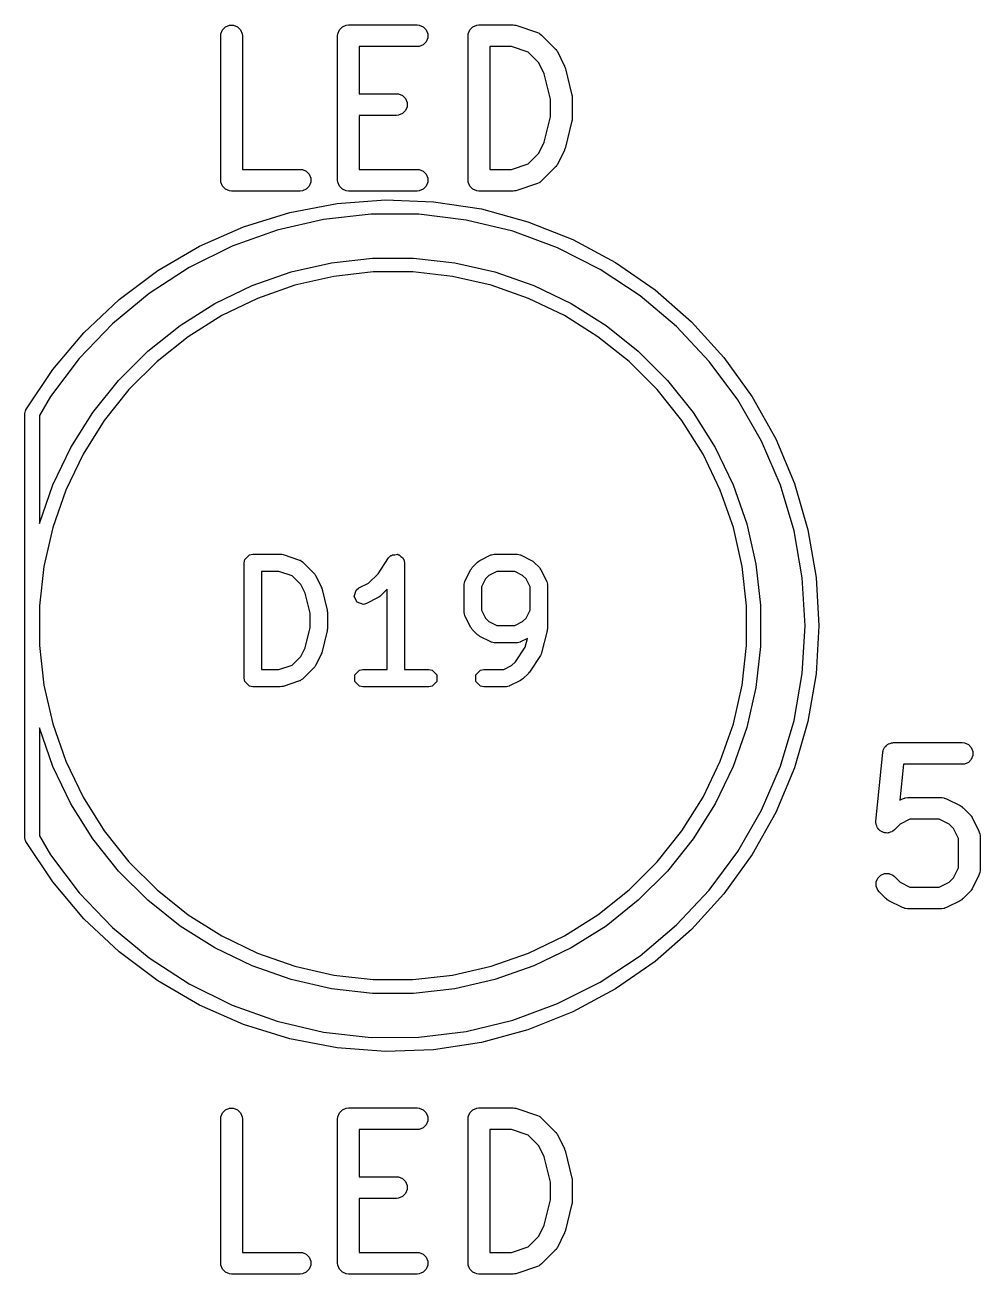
# Model space of a CAD drawing. Header units: millimetres. Extents: x 129 to 276, y -185 to -58.
# Drawn here: x 168.22 to 174.84, y -80.74 to -72.09 of the extents above; entities that cross this region are included whole.
import ezdxf

# ---------------------------------------------------------------- set-up
doc = ezdxf.new("R2010")
doc.units = ezdxf.units.MM
doc.layers.add('F.Fab', color=9, linetype='CONTINUOUS', true_color=0xafafaf)

msp = doc.modelspace()

# ---------------------------------------------------------------- linework, layer by layer
at = {"layer": 'F.Fab', "linetype": 'CONTINUOUS'}
for p, q in [((169.577393, -72.150187), (169.588592, -72.123151)), ((169.588592, -72.123151), (169.609284, -72.102459)), ((169.609284, -72.102459), (169.63632, -72.09126)), ((169.63632, -72.09126), (169.665584, -72.09126)), ((169.665584, -72.09126), (169.69262, -72.102459)), ((169.69262, -72.102459), (169.713312, -72.123151)), ((169.713312, -72.123151), (169.724511, -72.150187)), ((170.386917, -72.150187), (170.398116, -72.123151)), ((170.398116, -72.123151), (170.418808, -72.102459)), ((170.418808, -72.102459), (170.445844, -72.09126)), ((170.445844, -72.09126), (170.460476, -72.089819)), ((170.460476, -72.089819), (170.936666, -72.089819)), ((170.936666, -72.089819), (170.951298, -72.09126)), ((170.951298, -72.09126), (170.978334, -72.102459)), ((170.978334, -72.102459), (170.999026, -72.123151)), ((170.999026, -72.123151), (171.010225, -72.150187)), ((171.291679, -72.150187), (171.302878, -72.123151)), ((171.302878, -72.123151), (171.32357, -72.102459)), ((171.32357, -72.102459), (171.350606, -72.09126)), ((171.350606, -72.09126), (171.365238, -72.089819)), ((171.365238, -72.089819), (171.603333, -72.089819)), ((171.603333, -72.089819), (171.610738, -72.090548)), ((171.610738, -72.090548), (171.612713, -72.090408)), ((171.612713, -72.090408), (171.61531, -72.090998)), ((171.61531, -72.090998), (171.617965, -72.09126)), ((171.617965, -72.09126), (171.619796, -72.092018)), ((171.619796, -72.092018), (171.62705, -72.093668)), ((171.62705, -72.093668), (171.769907, -72.141287)), ((169.575952, -72.164819), (169.577393, -72.150187)), ((169.575952, -73.164819), (169.575952, -72.164819)), ((169.724511, -72.150187), (169.725952, -72.164819)), ((169.725952, -72.164819), (169.725952, -73.089819)), ((170.385476, -72.164819), (170.386917, -72.150187)), ((170.385476, -73.164819), (170.385476, -72.164819)), ((170.978334, -72.227179), (170.951298, -72.238378)), ((170.999026, -72.206487), (170.978334, -72.227179)), ((171.010225, -72.179451), (170.999026, -72.206487)), ((171.010225, -72.150187), (171.010225, -72.179451)), ((171.290238, -72.164819), (171.291679, -72.150187)), ((171.290238, -73.164819), (171.290238, -72.164819)), ((171.769907, -72.141287), (171.783332, -72.147281)), ((171.783332, -72.147281), (171.785367, -72.149046)), ((171.785367, -72.149046), (171.787858, -72.150078)), ((171.787858, -72.150078), (171.799223, -72.159405)), ((171.799223, -72.159405), (171.894461, -72.254643)), ((170.936666, -72.239819), (170.535476, -72.239819)), ((170.535476, -72.239819), (170.535476, -72.566009)), ((170.951298, -72.238378), (170.936666, -72.239819)), ((171.591163, -72.239819), (171.440238, -72.239819)), ((171.440238, -72.239819), (171.440238, -73.089819)), ((171.705676, -72.27799), (171.591163, -72.239819)), ((171.779789, -72.352103), (171.705676, -72.27799)), ((171.894461, -72.254643), (171.899181, -72.260393)), ((171.899181, -72.260393), (171.900678, -72.261692)), ((171.900678, -72.261692), (171.902097, -72.263946)), ((171.902097, -72.263946), (171.903789, -72.266008)), ((171.903789, -72.266008), (171.904547, -72.26784)), ((171.904547, -72.26784), (171.90851, -72.274135)), ((171.90851, -72.274135), (171.956129, -72.369373)), ((171.818282, -72.42909), (171.779789, -72.352103)), ((171.956129, -72.369373), (171.956538, -72.370442)), ((171.956538, -72.370442), (171.956861, -72.370878)), ((171.956861, -72.370878), (171.959053, -72.377014)), ((171.959053, -72.377014), (171.961384, -72.383104)), ((171.961384, -72.383104), (171.961422, -72.383644)), ((171.961422, -72.383644), (171.961808, -72.384724)), ((171.961808, -72.384724), (172.009427, -72.5752)), ((171.861666, -72.602624), (171.818282, -72.42909)), ((170.535476, -72.566009), (170.793809, -72.566009)), ((170.793809, -72.566009), (170.808441, -72.56745)), ((170.808441, -72.56745), (170.835477, -72.578649)), ((170.835477, -72.578649), (170.856169, -72.599341)), ((170.856169, -72.599341), (170.867368, -72.626377)), ((170.867368, -72.655641), (170.856169, -72.682677)), ((170.867368, -72.626377), (170.867368, -72.655641)), ((171.861666, -72.727013), (171.861666, -72.602624)), ((172.009427, -72.5752), (172.009802, -72.577736)), ((172.009802, -72.577736), (172.010225, -72.578758)), ((172.010225, -72.578758), (172.010767, -72.58427)), ((172.010767, -72.58427), (172.011577, -72.589744)), ((172.011577, -72.589744), (172.011414, -72.590836)), ((172.011414, -72.590836), (172.011666, -72.59339)), ((172.011666, -72.59339), (172.011666, -72.736247)), ((170.793809, -72.716009), (170.535476, -72.716009)), ((170.535476, -72.716009), (170.535476, -73.089819)), ((170.808441, -72.714568), (170.793809, -72.716009)), ((170.835477, -72.703369), (170.808441, -72.714568)), ((170.856169, -72.682677), (170.835477, -72.703369)), ((171.818282, -72.900547), (171.861666, -72.727013)), ((172.010767, -72.745366), (172.010225, -72.750879)), ((172.011577, -72.739893), (172.010767, -72.745366)), ((172.011666, -72.736247), (172.011414, -72.7388)), ((172.011414, -72.7388), (172.011577, -72.739893)), ((172.009427, -72.754437), (171.961808, -72.944913)), ((172.009802, -72.7519), (172.009427, -72.754437)), ((172.010225, -72.750879), (172.009802, -72.7519)), ((171.779788, -72.977534), (171.818282, -72.900547)), ((171.705676, -73.051647), (171.779788, -72.977534)), ((171.956129, -72.960264), (171.90851, -73.055502)), ((171.956538, -72.959194), (171.956129, -72.960264)), ((171.956861, -72.958759), (171.956538, -72.959194)), ((171.959053, -72.952622), (171.956861, -72.958759)), ((171.961384, -72.946533), (171.959053, -72.952622)), ((171.961422, -72.945992), (171.961384, -72.946533)), ((171.961808, -72.944913), (171.961422, -72.945992)), ((169.725952, -73.089819), (170.127142, -73.089819)), ((170.127142, -73.089819), (170.141774, -73.09126)), ((170.141774, -73.09126), (170.16881, -73.102459)), ((170.535476, -73.089819), (170.936666, -73.089819)), ((170.936666, -73.089819), (170.951298, -73.09126)), ((170.951298, -73.09126), (170.978334, -73.102459)), ((171.440238, -73.089819), (171.591163, -73.089819)), ((171.591163, -73.089819), (171.705676, -73.051647)), ((171.894462, -73.074993), (171.799223, -73.170233)), ((171.899179, -73.069244), (171.894462, -73.074993)), ((171.900678, -73.067945), (171.899179, -73.069244)), ((171.902099, -73.065686), (171.900678, -73.067945)), ((171.903789, -73.063628), (171.902099, -73.065686)), ((171.904546, -73.061798), (171.903789, -73.063628)), ((171.90851, -73.055502), (171.904546, -73.061798)), ((169.577393, -73.179451), (169.575952, -73.164819)), ((170.16881, -73.102459), (170.189502, -73.123151)), ((170.189502, -73.123151), (170.200701, -73.150187)), ((170.200701, -73.150187), (170.200701, -73.179451)), ((170.386917, -73.179451), (170.385476, -73.164819)), ((170.978334, -73.102459), (170.999026, -73.123151)), ((170.999026, -73.123151), (171.010225, -73.150187)), ((171.010225, -73.150187), (171.010225, -73.179451)), ((171.291679, -73.179451), (171.290238, -73.164819)), ((171.799223, -73.170233), (171.787858, -73.17956)), ((169.588592, -73.206487), (169.577393, -73.179451)), ((169.609284, -73.227179), (169.588592, -73.206487)), ((169.63632, -73.238378), (169.609284, -73.227179)), ((169.650952, -73.239819), (169.63632, -73.238378)), ((170.127142, -73.239819), (169.650952, -73.239819)), ((170.141774, -73.238378), (170.127142, -73.239819)), ((170.16881, -73.227179), (170.141774, -73.238378)), ((170.189502, -73.206487), (170.16881, -73.227179)), ((170.200701, -73.179451), (170.189502, -73.206487)), ((170.398116, -73.206487), (170.386917, -73.179451)), ((170.418808, -73.227179), (170.398116, -73.206487)), ((170.445844, -73.238378), (170.418808, -73.227179)), ((170.460476, -73.239819), (170.445844, -73.238378)), ((170.936666, -73.239819), (170.460476, -73.239819)), ((170.951298, -73.238378), (170.936666, -73.239819)), ((170.978334, -73.227179), (170.951298, -73.238378)), ((170.999026, -73.206487), (170.978334, -73.227179)), ((171.010225, -73.179451), (170.999026, -73.206487)), ((171.302878, -73.206487), (171.291679, -73.179451)), ((171.32357, -73.227179), (171.302878, -73.206487)), ((171.350606, -73.238378), (171.32357, -73.227179)), ((171.365238, -73.239819), (171.350606, -73.238378)), ((171.603333, -73.239819), (171.365238, -73.239819)), ((171.610738, -73.239089), (171.603333, -73.239819)), ((171.612713, -73.23923), (171.610738, -73.239089)), ((171.61531, -73.238639), (171.612713, -73.23923)), ((171.617965, -73.238378), (171.61531, -73.238639)), ((171.619796, -73.237619), (171.617965, -73.238378)), ((171.62705, -73.23597), (171.619796, -73.237619)), ((171.769907, -73.188351), (171.62705, -73.23597)), ((171.783332, -73.182357), (171.769907, -73.188351)), ((171.785367, -73.180591), (171.783332, -73.182357)), ((171.787858, -73.17956), (171.785367, -73.180591)), ((170.054604, -73.388059), (170.383294, -73.325456)), ((170.383294, -73.325456), (170.716959, -73.300477)), ((170.716959, -73.300477), (171.051306, -73.313443)), ((171.051306, -73.313443), (171.382034, -73.364187)), ((169.735117, -73.48748), (170.054604, -73.388059)), ((170.289002, -73.435982), (169.966523, -73.510569)), ((170.617946, -73.399222), (170.289002, -73.435982)), ((170.948934, -73.400783), (170.617946, -73.399222)), ((171.277517, -73.440644), (170.948934, -73.400783)), ((171.382034, -73.364187), (171.704888, -73.452057)), ((169.428945, -73.62244), (169.735117, -73.48748)), ((169.966523, -73.510569), (169.654846, -73.621981)), ((171.599277, -73.518269), (171.277517, -73.440644)), ((171.90989, -73.632615), (171.599277, -73.518269)), ((171.704888, -73.452057), (172.015716, -73.575922)), ((172.015716, -73.575922), (172.310517, -73.734189)), ((169.140024, -73.791204), (169.428945, -73.62244)), ((169.654846, -73.621981), (169.358158, -73.768719)), ((172.205181, -73.782144), (171.90989, -73.632615)), ((169.358158, -73.768719), (169.080449, -73.948811)), ((170.064069, -73.799661), (170.342859, -73.736029)), ((170.342859, -73.736029), (170.62702, -73.704012)), ((170.62702, -73.704012), (170.91298, -73.704012)), ((170.91298, -73.704012), (171.197141, -73.736029)), ((171.197141, -73.736029), (171.475931, -73.799661)), ((172.481179, -73.964848), (172.205181, -73.782144)), ((172.310517, -73.734189), (172.5855, -73.924821)), ((168.872073, -73.991599), (169.140024, -73.791204)), ((169.794157, -73.894107), (170.064069, -73.799661)), ((170.358963, -73.830811), (170.090684, -73.892043)), ((170.632411, -73.8), (170.358963, -73.830811)), ((170.907589, -73.8), (170.632411, -73.8)), ((171.181037, -73.830811), (170.907589, -73.8)), ((171.449316, -73.892043), (171.181037, -73.830811)), ((171.475931, -73.799661), (171.745843, -73.894107)), ((169.080449, -73.948811), (168.825452, -74.159836)), ((169.536517, -74.01818), (169.794157, -73.894107)), ((170.090684, -73.892043), (169.830948, -73.982929)), ((171.709052, -73.982929), (171.449316, -73.892043)), ((171.745843, -73.894107), (172.003483, -74.01818)), ((172.5855, -73.924821), (172.837127, -74.145366)), ((168.628538, -74.221049), (168.872073, -73.991599)), ((169.294388, -74.17032), (169.536517, -74.01818)), ((169.830948, -73.982929), (169.583022, -74.102324)), ((171.956978, -74.102324), (171.709052, -73.982929)), ((172.003483, -74.01818), (172.245612, -74.17032)), ((172.734175, -74.178268), (172.481179, -73.964848)), ((169.583022, -74.102324), (169.350022, -74.248728)), ((172.189978, -74.248728), (171.956978, -74.102324)), ((168.825452, -74.159836), (168.596593, -74.398958)), ((169.070816, -74.348612), (169.294388, -74.17032)), ((172.245612, -74.17032), (172.469184, -74.348612)), ((172.960768, -74.419538), (172.734175, -74.178268)), ((172.837127, -74.145366), (173.062161, -74.392986)), ((168.412553, -74.4766), (168.628538, -74.221049)), ((169.350022, -74.248728), (169.134879, -74.420299)), ((172.405121, -74.420299), (172.189978, -74.248728)), ((168.868612, -74.550816), (169.070816, -74.348612)), ((172.469184, -74.348612), (172.671388, -74.550816)), ((168.596593, -74.398958), (168.39695, -74.662962)), ((169.134879, -74.420299), (168.940299, -74.614879)), ((172.599701, -74.614879), (172.405121, -74.420299)), ((173.157912, -74.685414), (172.960768, -74.419538)), ((173.062161, -74.392986), (173.257706, -74.664497)), ((168.226897, -74.754966), (168.412553, -74.4766)), ((168.69032, -74.774388), (168.868612, -74.550816)), ((172.671388, -74.550816), (172.84968, -74.774388)), ((168.940299, -74.614879), (168.768728, -74.830022)), ((172.771272, -74.830022), (172.599701, -74.614879)), ((168.39695, -74.662962), (168.32, -74.793909)), ((173.322957, -74.97232), (173.157912, -74.685414)), ((173.257706, -74.664497), (173.421247, -74.956405)), ((168.22, -74.780306), (168.223806, -74.761172)), ((168.22, -77.719694), (168.22, -74.780306)), ((168.223806, -74.761172), (168.226014, -74.758963)), ((168.226014, -74.758963), (168.226897, -74.754966)), ((168.32, -74.793909), (168.32, -75.5431)), ((168.53818, -75.016517), (168.69032, -74.774388)), ((172.84968, -74.774388), (173.00182, -75.016517)), ((168.768728, -74.830022), (168.622324, -75.063022)), ((172.917676, -75.063022), (172.771272, -74.830022)), ((173.453684, -75.276402), (173.322957, -74.97232)), ((173.421247, -74.956405), (173.550681, -75.264955)), ((168.414107, -75.274157), (168.53818, -75.016517)), ((168.622324, -75.063022), (168.502929, -75.310948)), ((173.037071, -75.310948), (172.917676, -75.063022)), ((173.00182, -75.016517), (173.125893, -75.274157)), ((168.32, -75.5431), (168.414107, -75.274157)), ((168.502929, -75.310948), (168.412043, -75.570684)), ((173.127957, -75.570684), (173.037071, -75.310948)), ((173.125893, -75.274157), (173.220339, -75.544069)), ((173.548337, -75.593572), (173.453684, -75.276402)), ((173.550681, -75.264955), (173.644342, -75.586178)), ((168.412043, -75.570684), (168.350811, -75.838963)), ((173.189189, -75.838963), (173.127957, -75.570684)), ((173.220339, -75.544069), (173.283971, -75.822859)), ((173.605642, -75.919565), (173.548337, -75.593572)), ((173.644342, -75.586178), (173.701024, -75.91594)), ((169.743138, -75.790894), (169.77561, -75.758422)), ((169.77561, -75.758422), (169.798571, -75.753855)), ((169.798571, -75.753855), (169.989047, -75.753855)), ((169.989047, -75.753855), (169.99848, -75.755731)), ((169.99848, -75.755731), (170.008021, -75.756934)), ((170.008021, -75.756934), (170.122307, -75.795029)), ((170.739124, -75.780573), (170.755661, -75.764001)), ((170.755661, -75.764001), (170.761718, -75.762789)), ((170.761718, -75.762789), (170.766086, -75.758422)), ((170.766086, -75.758422), (170.783559, -75.758422)), ((170.783559, -75.758422), (170.800691, -75.754996)), ((170.800691, -75.754996), (170.80583, -75.758422)), ((170.80583, -75.758422), (170.812008, -75.758422)), ((170.812008, -75.758422), (170.824363, -75.770777)), ((170.824363, -75.770777), (170.838901, -75.780469)), ((171.371738, -75.798284), (171.447928, -75.760189)), ((171.447928, -75.760189), (171.450826, -75.759395)), ((171.450826, -75.759395), (171.4518, -75.758422)), ((171.4518, -75.758422), (171.461232, -75.756545)), ((171.461232, -75.756545), (171.470508, -75.754006)), ((171.470508, -75.754006), (171.471813, -75.754441)), ((171.471813, -75.754441), (171.474761, -75.753855)), ((171.474761, -75.753855), (171.627142, -75.753855)), ((171.627142, -75.753855), (171.630089, -75.754441)), ((171.630089, -75.754441), (171.631395, -75.754006)), ((171.631395, -75.754006), (171.64067, -75.756545)), ((171.64067, -75.756545), (171.650103, -75.758422)), ((171.650103, -75.758422), (171.651076, -75.759395)), ((171.651076, -75.759395), (171.653975, -75.760189)), ((171.653975, -75.760189), (171.730166, -75.798284)), ((168.350811, -75.838963), (168.32, -76.112411)), ((169.738571, -75.813855), (169.743138, -75.790894)), ((169.738571, -76.613855), (169.738571, -75.813855)), ((170.122307, -75.795029), (170.124917, -75.796517)), ((170.124917, -75.796517), (170.126294, -75.796517)), ((170.126294, -75.796517), (170.134283, -75.801855)), ((170.134283, -75.801855), (170.142645, -75.806622)), ((170.142645, -75.806622), (170.143261, -75.807855)), ((170.143261, -75.807855), (170.145759, -75.809524)), ((170.145759, -75.809524), (170.221949, -75.885714)), ((170.666227, -75.889916), (170.739124, -75.780573)), ((170.838901, -75.780469), (170.840112, -75.786526)), ((170.840112, -75.786526), (170.84448, -75.790894)), ((170.84448, -75.790894), (170.849047, -75.813855)), ((170.849047, -75.813855), (170.849047, -76.553855)), ((171.30681, -75.863212), (171.31271, -75.85561)), ((171.31271, -75.85561), (171.31805, -75.847619)), ((171.31805, -75.847619), (171.356144, -75.809524)), ((171.356144, -75.809524), (171.364142, -75.804179)), ((171.364142, -75.804179), (171.371738, -75.798284)), ((171.730166, -75.798284), (171.737771, -75.804186)), ((171.737771, -75.804186), (171.745759, -75.809524)), ((171.745759, -75.809524), (171.783854, -75.847618)), ((171.783854, -75.847618), (171.789196, -75.855612)), ((171.789196, -75.855612), (171.795094, -75.863212)), ((173.22, -76.112411), (173.189189, -75.838963)), ((173.283971, -75.822859), (173.315988, -76.10702)), ((169.97931, -75.873855), (169.858571, -75.873855)), ((169.858571, -75.873855), (169.858571, -76.553855)), ((170.070923, -75.904392), (169.97931, -75.873855)), ((170.130209, -75.963678), (170.070923, -75.904392)), ((170.221949, -75.885714), (170.227286, -75.893701)), ((170.227286, -75.893701), (170.233189, -75.901307)), ((170.233189, -75.901307), (170.271284, -75.977499)), ((170.601124, -75.955019), (170.666227, -75.889916)), ((171.26507, -75.952711), (171.266947, -75.943275)), ((171.266947, -75.943275), (171.267921, -75.9423)), ((171.267921, -75.9423), (171.268715, -75.939403)), ((171.268715, -75.939403), (171.30681, -75.863212)), ((171.409786, -75.925586), (171.38238, -75.980399)), ((171.434111, -75.901262), (171.409786, -75.925586)), ((171.488926, -75.873855), (171.434111, -75.901262)), ((171.612977, -75.873855), (171.488926, -75.873855)), ((171.667792, -75.901262), (171.612977, -75.873855)), ((171.692115, -75.925585), (171.667792, -75.901262)), ((171.719523, -75.9804), (171.692115, -75.925585)), ((171.795094, -75.863212), (171.833189, -75.939404)), ((171.833189, -75.939404), (171.833982, -75.942301)), ((171.833982, -75.942301), (171.834956, -75.943275)), ((171.834956, -75.943275), (171.836832, -75.952709)), ((173.62483, -76.25), (173.605642, -75.919565)), ((173.701024, -75.91594), (173.72, -76.25)), ((170.161008, -76.025276), (170.130209, -75.963678)), ((170.195714, -76.164096), (170.161008, -76.025276)), ((170.271284, -75.977499), (170.27302, -75.983838)), ((170.27302, -75.983838), (170.275826, -75.989779)), ((170.275826, -75.989779), (170.313923, -76.14216)), ((170.500626, -76.046679), (170.515148, -76.003113)), ((170.515148, -76.003113), (170.533642, -75.98876)), ((170.533642, -75.98876), (170.601124, -75.955019)), ((170.729047, -75.996802), (170.679093, -76.046757)), ((170.729047, -76.553855), (170.729047, -75.996802)), ((171.26238, -75.966236), (171.262966, -75.963288)), ((171.26238, -76.156712), (171.26238, -75.966236)), ((171.262531, -75.961982), (171.26507, -75.952711)), ((171.262966, -75.963288), (171.262531, -75.961982)), ((171.38238, -75.980399), (171.38238, -76.142548)), ((171.719523, -76.142547), (171.719523, -75.9804)), ((171.836832, -75.952709), (171.839372, -75.961983)), ((171.839372, -75.961983), (171.838936, -75.963288)), ((171.838936, -75.963288), (171.839523, -75.966236)), ((171.839523, -75.966236), (171.839523, -76.270998)), ((168.32, -76.112411), (168.32, -76.387589)), ((170.521162, -76.087753), (170.500626, -76.046679)), ((170.564728, -76.102275), (170.521162, -76.087753)), ((170.587308, -76.096092), (170.564728, -76.102275)), ((170.663499, -76.057997), (170.587308, -76.096092)), ((170.671098, -76.052099), (170.663499, -76.057997)), ((170.679093, -76.046757), (170.671098, -76.052099)), ((173.22, -76.387589), (173.22, -76.112411)), ((173.315988, -76.10702), (173.315988, -76.39298)), ((170.195714, -76.263613), (170.195714, -76.164096)), ((170.313923, -76.14216), (170.31428, -76.149504)), ((170.31428, -76.149504), (170.315714, -76.156712)), ((170.315714, -76.156712), (170.315714, -76.270998)), ((171.262966, -76.159659), (171.26238, -76.156712)), ((171.262531, -76.160966), (171.262966, -76.159659)), ((171.26507, -76.170236), (171.262531, -76.160966)), ((171.266947, -76.179673), (171.26507, -76.170236)), ((171.267921, -76.180647), (171.266947, -76.179673)), ((171.268715, -76.183545), (171.267921, -76.180647)), ((171.30681, -76.259735), (171.268715, -76.183545)), ((171.38238, -76.142548), (171.409786, -76.19736)), ((171.409786, -76.19736), (171.434112, -76.221686)), ((171.66779, -76.221686), (171.692115, -76.197361)), ((171.692115, -76.197361), (171.719523, -76.142547)), ((170.161008, -76.402432), (170.195714, -76.263613)), ((170.313923, -76.28555), (170.275826, -76.437931)), ((170.31428, -76.278205), (170.313923, -76.28555)), ((170.315714, -76.270998), (170.31428, -76.278205)), ((171.312707, -76.267333), (171.30681, -76.259735)), ((171.318049, -76.275328), (171.312707, -76.267333)), ((171.356144, -76.313424), (171.318049, -76.275328)), ((171.434112, -76.221686), (171.488926, -76.249093)), ((171.488926, -76.249093), (171.612977, -76.249093)), ((171.612977, -76.249093), (171.66779, -76.221686)), ((171.837732, -76.28555), (171.799637, -76.437931)), ((171.838089, -76.278205), (171.837732, -76.28555)), ((171.839523, -76.270998), (171.838089, -76.278205)), ((173.605642, -76.580435), (173.62483, -76.25)), ((173.72, -76.25), (173.701024, -76.58406)), ((171.364142, -76.318768), (171.356144, -76.313424)), ((171.371738, -76.324664), (171.364142, -76.318768)), ((171.447928, -76.362759), (171.371738, -76.324664)), ((171.450826, -76.363552), (171.447928, -76.362759)), ((171.4518, -76.364526), (171.450826, -76.363552)), ((171.461232, -76.366402), (171.4518, -76.364526)), ((171.470508, -76.368942), (171.461232, -76.366402)), ((171.471813, -76.368506), (171.470508, -76.368942)), ((171.474761, -76.369093), (171.471813, -76.368506)), ((171.627142, -76.369093), (171.474761, -76.369093)), ((171.630089, -76.368506), (171.627142, -76.369093)), ((171.631395, -76.368942), (171.630089, -76.368506)), ((171.64067, -76.366402), (171.631395, -76.368942)), ((171.650103, -76.364526), (171.64067, -76.366402)), ((171.651076, -76.363552), (171.650103, -76.364526)), ((171.653975, -76.362759), (171.651076, -76.363552)), ((171.700559, -76.339467), (171.653975, -76.362759)), ((171.685739, -76.398745), (171.700559, -76.339467)), ((168.32, -76.387589), (168.350811, -76.661037)), ((170.070921, -76.523318), (170.13021, -76.46403)), ((170.13021, -76.46403), (170.161008, -76.402432)), ((170.271284, -76.450212), (170.233189, -76.526402)), ((170.27302, -76.44387), (170.271284, -76.450212)), ((170.275826, -76.437931), (170.27302, -76.44387)), ((171.618609, -76.499441), (171.685739, -76.398745)), ((171.791351, -76.456661), (171.715161, -76.570946)), ((171.795257, -76.4472), (171.791351, -76.456661)), ((171.799637, -76.437931), (171.795257, -76.4472)), ((173.189189, -76.661037), (173.22, -76.387589)), ((173.315988, -76.39298), (173.283971, -76.677141)), ((169.97931, -76.553855), (170.070921, -76.523318)), ((170.22195, -76.541995), (170.14576, -76.618186)), ((170.227293, -76.533998), (170.22195, -76.541995)), ((170.233189, -76.526402), (170.227293, -76.533998)), ((171.536787, -76.553855), (171.591603, -76.526447)), ((171.591603, -76.526447), (171.618609, -76.499441)), ((169.743138, -76.636816), (169.738571, -76.613855)), ((169.77561, -76.669288), (169.743138, -76.636816)), ((169.858571, -76.553855), (169.97931, -76.553855)), ((170.122307, -76.632681), (170.008021, -76.670776)), ((170.124917, -76.631193), (170.122307, -76.632681)), ((170.126295, -76.631193), (170.124917, -76.631193)), ((170.13429, -76.62585), (170.126295, -76.631193)), ((170.142645, -76.621088), (170.13429, -76.62585)), ((170.143261, -76.619855), (170.142645, -76.621088)), ((170.14576, -76.618186), (170.143261, -76.619855)), ((170.505042, -76.590894), (170.537514, -76.558422)), ((170.505042, -76.636816), (170.505042, -76.590894)), ((170.537514, -76.669288), (170.505042, -76.636816)), ((170.537514, -76.558422), (170.560475, -76.553855)), ((170.560475, -76.553855), (170.729047, -76.553855)), ((170.849047, -76.553855), (171.017618, -76.553855)), ((171.017618, -76.553855), (171.040579, -76.558422)), ((171.040579, -76.558422), (171.073051, -76.590894)), ((171.073051, -76.636816), (171.040579, -76.669288)), ((171.073051, -76.590894), (171.073051, -76.636816)), ((171.343138, -76.590894), (171.37561, -76.558422)), ((171.343138, -76.636816), (171.343138, -76.590894)), ((171.37561, -76.669288), (171.343138, -76.636816)), ((171.37561, -76.558422), (171.398571, -76.553855)), ((171.398571, -76.553855), (171.536787, -76.553855)), ((171.653975, -76.629426), (171.577785, -76.667521)), ((171.661576, -76.623525), (171.653975, -76.629426)), ((171.669568, -76.618186), (171.661576, -76.623525)), ((171.707664, -76.58009), (171.669568, -76.618186)), ((171.710963, -76.575152), (171.707664, -76.58009)), ((171.715161, -76.570946), (171.710963, -76.575152)), ((173.548337, -76.906428), (173.605642, -76.580435)), ((173.701024, -76.58406), (173.644342, -76.913822)), ((168.350811, -76.661037), (168.412043, -76.929316)), ((169.798571, -76.673855), (169.77561, -76.669288)), ((169.989047, -76.673855), (169.798571, -76.673855)), ((169.99848, -76.671978), (169.989047, -76.673855)), ((170.008021, -76.670776), (169.99848, -76.671978)), ((170.560475, -76.673855), (170.537514, -76.669288)), ((171.017618, -76.673855), (170.560475, -76.673855)), ((171.040579, -76.669288), (171.017618, -76.673855)), ((171.398571, -76.673855), (171.37561, -76.669288)), ((171.550952, -76.673855), (171.398571, -76.673855)), ((171.553899, -76.673268), (171.550952, -76.673855)), ((171.555205, -76.673704), (171.553899, -76.673268)), ((171.56448, -76.671164), (171.555205, -76.673704)), ((171.573913, -76.669288), (171.56448, -76.671164)), ((171.574886, -76.668314), (171.573913, -76.669288)), ((171.577785, -76.667521), (171.574886, -76.668314)), ((173.127957, -76.929316), (173.189189, -76.661037)), ((173.283971, -76.677141), (173.220339, -76.955931)), ((168.414107, -77.225843), (168.32, -76.956899)), ((168.32, -76.956899), (168.32, -77.70609)), ((168.412043, -76.929316), (168.502929, -77.189052)), ((173.037071, -77.189052), (173.127957, -76.929316)), ((173.220339, -76.955931), (173.125893, -77.225843)), ((173.453684, -77.223598), (173.548337, -76.906428)), ((173.644342, -76.913822), (173.550681, -77.235045)), ((174.196427, -77.072459), (174.199915, -77.071013)), ((174.199915, -77.071013), (174.202839, -77.068622)), ((174.202839, -77.068622), (174.213336, -77.065454)), ((174.213336, -77.065454), (174.223463, -77.06126)), ((174.223463, -77.06126), (174.229068, -77.060707)), ((174.229068, -77.060707), (174.230855, -77.060169)), ((174.230855, -77.060169), (174.232683, -77.060351)), ((174.232683, -77.060351), (174.238095, -77.059819)), ((174.238095, -77.059819), (174.714285, -77.059819)), ((174.714285, -77.059819), (174.728917, -77.06126)), ((174.728917, -77.06126), (174.755953, -77.072459)), ((174.115848, -77.603546), (174.163467, -77.127356)), ((174.163467, -77.127356), (174.164536, -77.122023)), ((174.164536, -77.120187), (174.165249, -77.118464)), ((174.164536, -77.122023), (174.164536, -77.120187)), ((174.165249, -77.118464), (174.166357, -77.11294)), ((174.166357, -77.11294), (174.171539, -77.10328)), ((174.171539, -77.10328), (174.175735, -77.093151)), ((174.175735, -77.093151), (174.178406, -77.090479)), ((174.178406, -77.090479), (174.180191, -77.087153)), ((174.180191, -77.087153), (174.188673, -77.080212)), ((174.188673, -77.080212), (174.196427, -77.072459)), ((174.755953, -77.072459), (174.776645, -77.093151)), ((174.776645, -77.093151), (174.787844, -77.120187)), ((174.787844, -77.149451), (174.776645, -77.176487)), ((174.787844, -77.120187), (174.787844, -77.149451)), ((168.53818, -77.483483), (168.414107, -77.225843)), ((168.502929, -77.189052), (168.622324, -77.436978)), ((172.917676, -77.436978), (173.037071, -77.189052)), ((173.125893, -77.225843), (173.00182, -77.483483)), ((173.322957, -77.52768), (173.453684, -77.223598)), ((173.550681, -77.235045), (173.421247, -77.543595)), ((174.305969, -77.209819), (174.28115, -77.458009)), ((174.714285, -77.209819), (174.305969, -77.209819)), ((174.728917, -77.208378), (174.714285, -77.209819)), ((174.755953, -77.197179), (174.728917, -77.208378)), ((174.776645, -77.176487), (174.755953, -77.197179)), ((168.69032, -77.725612), (168.53818, -77.483483)), ((168.622324, -77.436978), (168.768728, -77.669978)), ((172.771272, -77.669978), (172.917676, -77.436978)), ((173.00182, -77.483483), (172.84968, -77.725612)), ((174.28115, -77.458009), (174.299792, -77.448689)), ((174.299792, -77.448689), (174.313523, -77.443434)), ((174.313523, -77.443434), (174.316212, -77.443242)), ((174.316212, -77.443242), (174.318701, -77.442212)), ((174.318701, -77.442212), (174.333333, -77.440771)), ((174.333333, -77.440771), (174.571428, -77.440771)), ((174.571428, -77.440771), (174.58606, -77.442212)), ((174.58606, -77.442212), (174.588549, -77.443243)), ((174.588549, -77.443243), (174.591237, -77.443434)), ((174.591237, -77.443434), (174.604969, -77.448689)), ((174.604969, -77.448689), (174.700207, -77.496308)), ((174.700207, -77.496308), (174.706506, -77.500272)), ((174.706506, -77.500272), (174.708334, -77.50103)), ((174.708334, -77.50103), (174.71039, -77.502718)), ((174.71039, -77.502718), (174.71265, -77.50414)), ((173.157912, -77.814586), (173.322957, -77.52768)), ((173.421247, -77.543595), (173.257706, -77.835503)), ((174.71265, -77.50414), (174.713949, -77.505638)), ((174.713949, -77.505638), (174.719699, -77.510357)), ((174.719699, -77.510357), (174.767318, -77.557976)), ((174.767318, -77.557976), (174.772036, -77.563725)), ((174.772036, -77.563725), (174.773535, -77.565025)), ((174.773535, -77.565025), (174.774956, -77.567284)), ((174.774956, -77.567284), (174.776645, -77.569341)), ((174.776645, -77.569341), (174.777402, -77.571168)), ((174.777402, -77.571168), (174.781367, -77.577468)), ((174.781367, -77.577468), (174.828986, -77.672706)), ((168.768728, -77.669978), (168.940299, -77.885121)), ((172.599701, -77.885121), (172.771272, -77.669978)), ((174.115826, -77.618249), (174.115848, -77.603546)), ((174.116917, -77.621864), (174.115826, -77.618249)), ((174.116917, -77.62564), (174.116917, -77.621864)), ((174.121111, -77.635765), (174.116917, -77.62564)), ((174.124279, -77.646265), (174.121111, -77.635765)), ((174.12667, -77.649188), (174.124279, -77.646265)), ((174.128116, -77.652677), (174.12667, -77.649188)), ((174.135869, -77.66043), (174.128116, -77.652677)), ((174.14281, -77.668913), (174.135869, -77.66043)), ((174.146136, -77.670697), (174.14281, -77.668913)), ((174.148808, -77.673369), (174.146136, -77.670697)), ((174.158935, -77.677564), (174.148808, -77.673369)), ((174.228655, -77.674814), (174.225732, -77.677206)), ((174.232144, -77.673369), (174.228655, -77.674814)), ((174.243509, -77.664042), (174.232144, -77.673369)), ((174.282522, -77.625029), (174.243509, -77.664042)), ((174.351038, -77.590771), (174.282522, -77.625029)), ((174.553723, -77.590771), (174.351038, -77.590771)), ((174.622239, -77.625029), (174.553723, -77.590771)), ((174.652646, -77.655436), (174.622239, -77.625029)), ((174.686904, -77.723952), (174.652646, -77.655436)), ((174.828986, -77.672706), (174.834241, -77.686437)), ((168.223806, -77.738828), (168.22, -77.719694)), ((168.226014, -77.741036), (168.223806, -77.738828)), ((168.226897, -77.745034), (168.226014, -77.741036)), ((168.412553, -78.0234), (168.226897, -77.745034)), ((168.32, -77.70609), (168.39695, -77.837038)), ((168.868612, -77.949184), (168.69032, -77.725612)), ((172.84968, -77.725612), (172.671388, -77.949184)), ((174.168597, -77.682747), (174.158935, -77.677564)), ((174.172356, -77.683122), (174.168597, -77.682747)), ((174.175845, -77.684568), (174.172356, -77.683122)), ((174.186806, -77.684568), (174.175845, -77.684568)), ((174.197716, -77.685659), (174.186806, -77.684568)), ((174.201332, -77.684568), (174.197716, -77.685659)), ((174.205107, -77.684568), (174.201332, -77.684568)), ((174.215232, -77.680373), (174.205107, -77.684568)), ((174.225732, -77.677206), (174.215232, -77.680373)), ((174.686904, -77.926637), (174.686904, -77.723952)), ((174.834241, -77.686437), (174.834432, -77.689126)), ((174.834432, -77.689126), (174.835463, -77.691615)), ((174.835463, -77.691615), (174.836904, -77.706247)), ((174.836904, -77.706247), (174.836904, -77.944342)), ((168.39695, -77.837038), (168.596593, -78.101042)), ((172.960768, -78.080462), (173.157912, -77.814586)), ((173.257706, -77.835503), (173.062161, -78.107014)), ((168.940299, -77.885121), (169.134879, -78.079701)), ((172.405121, -78.079701), (172.599701, -77.885121)), ((174.652645, -77.995153), (174.686904, -77.926637)), ((169.070816, -78.151388), (168.868612, -77.949184)), ((172.671388, -77.949184), (172.469184, -78.151388)), ((174.116917, -78.024948), (174.128116, -77.997912)), ((174.128116, -77.997912), (174.148809, -77.977219)), ((174.148809, -77.977219), (174.175845, -77.966021)), ((174.175845, -77.966021), (174.205108, -77.966021)), ((174.205108, -77.966021), (174.232144, -77.97722)), ((174.232144, -77.97722), (174.24351, -77.986548)), ((174.24351, -77.986548), (174.282522, -78.025561)), ((174.622238, -78.025561), (174.652645, -77.995153)), ((174.828986, -77.977883), (174.781367, -78.073121)), ((174.834241, -77.964152), (174.828986, -77.977883)), ((174.834432, -77.961462), (174.834241, -77.964152)), ((174.835463, -77.958974), (174.834432, -77.961462)), ((174.836904, -77.944342), (174.835463, -77.958974)), ((168.628538, -78.278951), (168.412553, -78.0234)), ((168.596593, -78.101042), (168.825452, -78.340164)), ((169.134879, -78.079701), (169.350022, -78.251272)), ((172.189978, -78.251272), (172.405121, -78.079701)), ((172.734175, -78.321732), (172.960768, -78.080462)), ((173.062161, -78.107014), (172.837127, -78.354634)), ((174.116917, -78.054211), (174.116917, -78.024948)), ((174.128115, -78.081247), (174.116917, -78.054211)), ((174.137442, -78.092612), (174.128115, -78.081247)), ((174.185061, -78.140232), (174.137442, -78.092612)), ((174.282522, -78.025561), (174.351038, -78.059819)), ((174.351038, -78.059819), (174.553723, -78.059819)), ((174.553723, -78.059819), (174.622238, -78.025561)), ((174.767318, -78.092613), (174.7197, -78.140232)), ((174.772036, -78.086863), (174.767318, -78.092613)), ((174.773535, -78.085564), (174.772036, -78.086863)), ((174.774956, -78.083305), (174.773535, -78.085564)), ((174.776646, -78.081247), (174.774956, -78.083305)), ((174.777403, -78.079417), (174.776646, -78.081247)), ((174.781367, -78.073121), (174.777403, -78.079417)), ((169.294388, -78.32968), (169.070816, -78.151388)), ((172.469184, -78.151388), (172.245612, -78.32968)), ((174.19081, -78.14495), (174.185061, -78.140232)), ((174.192111, -78.14645), (174.19081, -78.14495)), ((174.19437, -78.147872), (174.192111, -78.14645)), ((174.196427, -78.14956), (174.19437, -78.147872)), ((174.198254, -78.150317), (174.196427, -78.14956)), ((174.204554, -78.154282), (174.198254, -78.150317)), ((174.299792, -78.201901), (174.204554, -78.154282)), ((174.700207, -78.154282), (174.604969, -78.201901)), ((174.706506, -78.150317), (174.700207, -78.154282)), ((174.708334, -78.14956), (174.706506, -78.150317)), ((174.71039, -78.147872), (174.708334, -78.14956)), ((174.71265, -78.14645), (174.71039, -78.147872)), ((174.71395, -78.14495), (174.71265, -78.14645)), ((174.7197, -78.140232), (174.71395, -78.14495)), ((168.872073, -78.508401), (168.628538, -78.278951)), ((169.350022, -78.251272), (169.583022, -78.397676)), ((171.956978, -78.397676), (172.189978, -78.251272)), ((174.313523, -78.207156), (174.299792, -78.201901)), ((174.316212, -78.207347), (174.313523, -78.207156)), ((174.318701, -78.208378), (174.316212, -78.207347)), ((174.333333, -78.209819), (174.318701, -78.208378)), ((174.571428, -78.209819), (174.333333, -78.209819)), ((174.58606, -78.208378), (174.571428, -78.209819)), ((174.588549, -78.207346), (174.58606, -78.208378)), ((174.591237, -78.207156), (174.588549, -78.207346)), ((174.604969, -78.201901), (174.591237, -78.207156)), ((168.825452, -78.340164), (169.080449, -78.551189)), ((169.536517, -78.48182), (169.294388, -78.32968)), ((172.245612, -78.32968), (172.003483, -78.48182)), ((172.481179, -78.535152), (172.734175, -78.321732)), ((172.837127, -78.354634), (172.5855, -78.575179)), ((169.583022, -78.397676), (169.830948, -78.517071)), ((171.709052, -78.517071), (171.956978, -78.397676)), ((169.140024, -78.708796), (168.872073, -78.508401)), ((169.794157, -78.605893), (169.536517, -78.48182)), ((169.830948, -78.517071), (170.090684, -78.607957)), ((171.449316, -78.607957), (171.709052, -78.517071)), ((172.003483, -78.48182), (171.745843, -78.605893)), ((172.205181, -78.717856), (172.481179, -78.535152)), ((169.080449, -78.551189), (169.358158, -78.731281)), ((170.064069, -78.700339), (169.794157, -78.605893)), ((170.090684, -78.607957), (170.358963, -78.669189)), ((171.181037, -78.669189), (171.449316, -78.607957)), ((171.745843, -78.605893), (171.475931, -78.700339)), ((172.5855, -78.575179), (172.310517, -78.765811)), ((169.428945, -78.87756), (169.140024, -78.708796)), ((170.342859, -78.763971), (170.064069, -78.700339)), ((170.358963, -78.669189), (170.632411, -78.7)), ((170.632411, -78.7), (170.907589, -78.7)), ((170.907589, -78.7), (171.181037, -78.669189)), ((171.475931, -78.700339), (171.197141, -78.763971)), ((169.358158, -78.731281), (169.654846, -78.878019)), ((170.62702, -78.795988), (170.342859, -78.763971)), ((170.91298, -78.795988), (170.62702, -78.795988)), ((171.197141, -78.763971), (170.91298, -78.795988)), ((171.90989, -78.867385), (172.205181, -78.717856)), ((172.310517, -78.765811), (172.015716, -78.924078)), ((169.735117, -79.01252), (169.428945, -78.87756)), ((169.654846, -78.878019), (169.966523, -78.989431)), ((171.599277, -78.981731), (171.90989, -78.867385)), ((172.015716, -78.924078), (171.704888, -79.047943)), ((170.054604, -79.111941), (169.735117, -79.01252)), ((169.966523, -78.989431), (170.289002, -79.064018)), ((170.948934, -79.099217), (171.277517, -79.059356)), ((171.277517, -79.059356), (171.599277, -78.981731)), ((171.704888, -79.047943), (171.382034, -79.135813)), ((170.383294, -79.174544), (170.054604, -79.111941)), ((170.289002, -79.064018), (170.617946, -79.100778)), ((170.617946, -79.100778), (170.948934, -79.099217)), ((171.382034, -79.135813), (171.051306, -79.186557)), ((170.716959, -79.199523), (170.383294, -79.174544)), ((171.051306, -79.186557), (170.716959, -79.199523)), ((169.575952, -79.664819), (169.577393, -79.650187)), ((169.575952, -80.664819), (169.575952, -79.664819)), ((169.577393, -79.650187), (169.588592, -79.623151)), ((169.588592, -79.623151), (169.609284, -79.602459)), ((169.609284, -79.602459), (169.63632, -79.59126)), ((169.63632, -79.59126), (169.665584, -79.59126)), ((169.665584, -79.59126), (169.69262, -79.602459)), ((169.69262, -79.602459), (169.713312, -79.623151)), ((169.713312, -79.623151), (169.724511, -79.650187)), ((169.724511, -79.650187), (169.725952, -79.664819)), ((169.725952, -79.664819), (169.725952, -80.589819)), ((170.385476, -79.664819), (170.386917, -79.650187)), ((170.385476, -80.664819), (170.385476, -79.664819)), ((170.386917, -79.650187), (170.398116, -79.623151)), ((170.398116, -79.623151), (170.418808, -79.602459)), ((170.418808, -79.602459), (170.445844, -79.59126)), ((170.445844, -79.59126), (170.460476, -79.589819)), ((170.460476, -79.589819), (170.936666, -79.589819)), ((170.936666, -79.589819), (170.951298, -79.59126)), ((170.951298, -79.59126), (170.978334, -79.602459)), ((170.978334, -79.602459), (170.999026, -79.623151)), ((170.999026, -79.623151), (171.010225, -79.650187)), ((171.010225, -79.650187), (171.010225, -79.679451)), ((171.290238, -79.664819), (171.291679, -79.650187)), ((171.290238, -80.664819), (171.290238, -79.664819)), ((171.291679, -79.650187), (171.302878, -79.623151)), ((171.302878, -79.623151), (171.32357, -79.602459)), ((171.32357, -79.602459), (171.350606, -79.59126)), ((171.350606, -79.59126), (171.365238, -79.589819)), ((171.365238, -79.589819), (171.603333, -79.589819)), ((171.603333, -79.589819), (171.610738, -79.590548)), ((171.610738, -79.590548), (171.612713, -79.590408)), ((171.612713, -79.590408), (171.61531, -79.590998)), ((171.61531, -79.590998), (171.617965, -79.59126)), ((171.617965, -79.59126), (171.619796, -79.592018)), ((171.619796, -79.592018), (171.62705, -79.593668)), ((171.62705, -79.593668), (171.769907, -79.641287)), ((171.769907, -79.641287), (171.783332, -79.647281)), ((171.783332, -79.647281), (171.785367, -79.649046)), ((171.785367, -79.649046), (171.787858, -79.650078)), ((171.787858, -79.650078), (171.799223, -79.659405)), ((171.799223, -79.659405), (171.894461, -79.754643)), ((170.936666, -79.739819), (170.535476, -79.739819)), ((170.535476, -79.739819), (170.535476, -80.066009)), ((170.951298, -79.738378), (170.936666, -79.739819)), ((170.978334, -79.727179), (170.951298, -79.738378)), ((170.999026, -79.706487), (170.978334, -79.727179)), ((171.010225, -79.679451), (170.999026, -79.706487)), ((171.591163, -79.739819), (171.440238, -79.739819)), ((171.440238, -79.739819), (171.440238, -80.589819)), ((171.705676, -79.77799), (171.591163, -79.739819)), ((171.779789, -79.852103), (171.705676, -79.77799)), ((171.894461, -79.754643), (171.899181, -79.760393)), ((171.899181, -79.760393), (171.900678, -79.761692)), ((171.900678, -79.761692), (171.902097, -79.763946)), ((171.902097, -79.763946), (171.903789, -79.766008)), ((171.903789, -79.766008), (171.904547, -79.76784)), ((171.904547, -79.76784), (171.90851, -79.774135)), ((171.90851, -79.774135), (171.956129, -79.869373)), ((171.818282, -79.92909), (171.779789, -79.852103)), ((171.956129, -79.869373), (171.956538, -79.870442)), ((171.956538, -79.870442), (171.956861, -79.870878)), ((171.956861, -79.870878), (171.959053, -79.877014)), ((171.959053, -79.877014), (171.961384, -79.883104)), ((171.961384, -79.883104), (171.961422, -79.883644)), ((171.961422, -79.883644), (171.961808, -79.884724)), ((171.961808, -79.884724), (172.009427, -80.0752)), ((171.861666, -80.102624), (171.818282, -79.92909)), ((170.535476, -80.066009), (170.793809, -80.066009)), ((170.793809, -80.066009), (170.808441, -80.06745)), ((170.808441, -80.06745), (170.835477, -80.078649)), ((170.835477, -80.078649), (170.856169, -80.099341)), ((172.009427, -80.0752), (172.009802, -80.077736)), ((172.009802, -80.077736), (172.010225, -80.078758)), ((172.010225, -80.078758), (172.010767, -80.08427)), ((172.010767, -80.08427), (172.011577, -80.089744)), ((172.011577, -80.089744), (172.011414, -80.090836)), ((172.011414, -80.090836), (172.011666, -80.09339)), ((172.011666, -80.09339), (172.011666, -80.236247)), ((170.856169, -80.182677), (170.835477, -80.203369)), ((170.856169, -80.099341), (170.867368, -80.126377)), ((170.867368, -80.155641), (170.856169, -80.182677)), ((170.867368, -80.126377), (170.867368, -80.155641)), ((171.861666, -80.227013), (171.861666, -80.102624)), ((170.793809, -80.216009), (170.535476, -80.216009)), ((170.535476, -80.216009), (170.535476, -80.589819)), ((170.808441, -80.214568), (170.793809, -80.216009)), ((170.835477, -80.203369), (170.808441, -80.214568)), ((171.818282, -80.400547), (171.861666, -80.227013)), ((172.009427, -80.254437), (171.961808, -80.444913)), ((172.009802, -80.2519), (172.009427, -80.254437)), ((172.010225, -80.250879), (172.009802, -80.2519)), ((172.010767, -80.245366), (172.010225, -80.250879)), ((172.011577, -80.239893), (172.010767, -80.245366)), ((172.011666, -80.236247), (172.011414, -80.2388)), ((172.011414, -80.2388), (172.011577, -80.239893)), ((171.779788, -80.477534), (171.818282, -80.400547)), ((171.961808, -80.444913), (171.961422, -80.445992)), ((171.705676, -80.551647), (171.779788, -80.477534)), ((171.956129, -80.460264), (171.90851, -80.555502)), ((171.956538, -80.459194), (171.956129, -80.460264)), ((171.956861, -80.458759), (171.956538, -80.459194)), ((171.959053, -80.452622), (171.956861, -80.458759)), ((171.961384, -80.446533), (171.959053, -80.452622)), ((171.961422, -80.445992), (171.961384, -80.446533)), ((169.725952, -80.589819), (170.127142, -80.589819)), ((170.127142, -80.589819), (170.141774, -80.59126)), ((170.141774, -80.59126), (170.16881, -80.602459)), ((170.16881, -80.602459), (170.189502, -80.623151)), ((170.535476, -80.589819), (170.936666, -80.589819)), ((170.936666, -80.589819), (170.951298, -80.59126)), ((170.951298, -80.59126), (170.978334, -80.602459)), ((170.978334, -80.602459), (170.999026, -80.623151)), ((171.440238, -80.589819), (171.591163, -80.589819)), ((171.591163, -80.589819), (171.705676, -80.551647)), ((171.894462, -80.574993), (171.799223, -80.670233)), ((171.899179, -80.569244), (171.894462, -80.574993)), ((171.900678, -80.567945), (171.899179, -80.569244)), ((171.902099, -80.565686), (171.900678, -80.567945)), ((171.903789, -80.563628), (171.902099, -80.565686)), ((171.904546, -80.561798), (171.903789, -80.563628)), ((171.90851, -80.555502), (171.904546, -80.561798)), ((169.577393, -80.679451), (169.575952, -80.664819)), ((169.588592, -80.706487), (169.577393, -80.679451)), ((170.189502, -80.623151), (170.200701, -80.650187)), ((170.200701, -80.679451), (170.189502, -80.706487)), ((170.200701, -80.650187), (170.200701, -80.679451)), ((170.386917, -80.679451), (170.385476, -80.664819)), ((170.398116, -80.706487), (170.386917, -80.679451)), ((170.999026, -80.623151), (171.010225, -80.650187)), ((171.010225, -80.679451), (170.999026, -80.706487)), ((171.010225, -80.650187), (171.010225, -80.679451)), ((171.291679, -80.679451), (171.290238, -80.664819)), ((171.302878, -80.706487), (171.291679, -80.679451)), ((171.769907, -80.688351), (171.62705, -80.73597)), ((171.783332, -80.682357), (171.769907, -80.688351)), ((171.785367, -80.680591), (171.783332, -80.682357)), ((171.787858, -80.67956), (171.785367, -80.680591)), ((171.799223, -80.670233), (171.787858, -80.67956)), ((169.609284, -80.727179), (169.588592, -80.706487)), ((169.63632, -80.738378), (169.609284, -80.727179)), ((169.650952, -80.739819), (169.63632, -80.738378)), ((170.127142, -80.739819), (169.650952, -80.739819)), ((170.141774, -80.738378), (170.127142, -80.739819)), ((170.16881, -80.727179), (170.141774, -80.738378)), ((170.189502, -80.706487), (170.16881, -80.727179)), ((170.418808, -80.727179), (170.398116, -80.706487)), ((170.445844, -80.738378), (170.418808, -80.727179)), ((170.460476, -80.739819), (170.445844, -80.738378)), ((170.936666, -80.739819), (170.460476, -80.739819)), ((170.951298, -80.738378), (170.936666, -80.739819)), ((170.978334, -80.727179), (170.951298, -80.738378)), ((170.999026, -80.706487), (170.978334, -80.727179)), ((171.32357, -80.727179), (171.302878, -80.706487)), ((171.350606, -80.738378), (171.32357, -80.727179)), ((171.365238, -80.739819), (171.350606, -80.738378)), ((171.603333, -80.739819), (171.365238, -80.739819)), ((171.610738, -80.739089), (171.603333, -80.739819)), ((171.612713, -80.73923), (171.610738, -80.739089)), ((171.61531, -80.738639), (171.612713, -80.73923)), ((171.617965, -80.738378), (171.61531, -80.738639)), ((171.619796, -80.737619), (171.617965, -80.738378)), ((171.62705, -80.73597), (171.619796, -80.737619))]:
    msp.add_line(p, q, dxfattribs=at)

doc.saveas('drawing.dxf')
